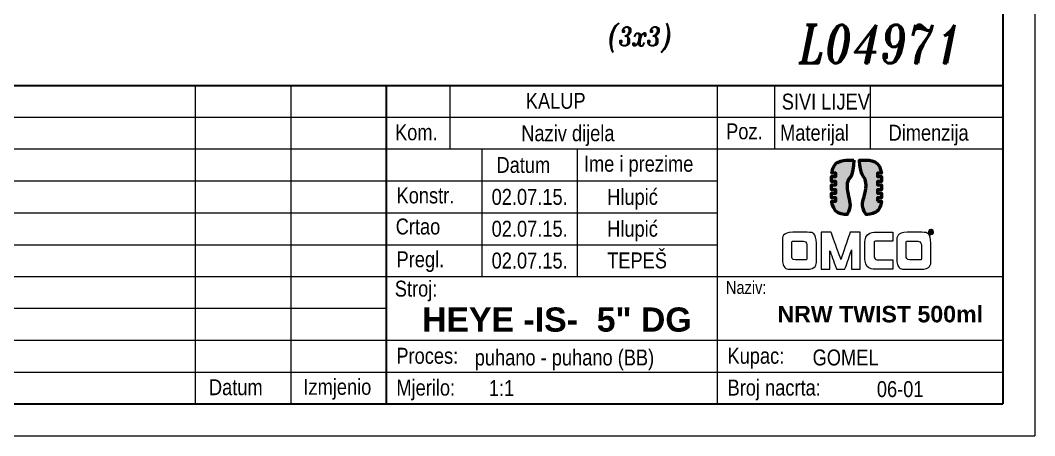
# Model space of a CAD drawing. Extents: x -199 to 780, y -94 to 506.
# Drawn here: x 272.2 to 431.5, y -94.1 to -28.9 of the extents above; entities that cross this region are included whole.
import ezdxf

# ---------------------------------------------------------------- set-up
doc = ezdxf.new("R2010")
doc.units = 0
doc.header["$LTSCALE"] = 7
doc.header["$MEASUREMENT"] = 0
doc.layers.get('0').update_dxf_attribs({"linetype": 'CONTINUOUS', "lineweight": 15})
doc.layers.add('3', color=3, linetype='CONTINUOUS', lineweight=30)
doc.layers.add('4', color=5, linetype='CONTINUOUS', lineweight=50)
doc.styles.add('ITALICT', font='ITALICT.shx', dxfattribs={"width": 0.8, "height": 3})
doc.styles.get("Standard").update_dxf_attribs({"font": 'isocp.shx', "height": 3})
doc.styles.add('style2', font='swissc.ttf')

msp = doc.modelspace()

# ---------------------------------------------------------------- hatches: boundary and pattern name
at = {"layer": '4'}
h = msp.add_hatch(color=142, dxfattribs=at)
edge = h.paths.add_edge_path()
edge.add_spline(control_points=[(399.6271, -57.3266), (399.6271, -57.3266), (399.6271, -57.3266), (399.6271, -57.3266), (399.6271, -57.3266), (399.8498, -59.2961), (401.5897, -59.3975), (401.8468, -59.3975), (401.8468, -59.3975), (401.8468, -59.3975), (402.0398, -59.3975), (402.0398, -59.3975), (402.0398, -59.3975), (402.9534, -58.0838), (402.0332, -56.1691), (402.0332, -54.8003), (402.0332, -54.8003), (402.0332, -53.7254), (402.9796, -53.4377), (403.0833, -50.8583), (403.0833, -50.8583), (401.9914, -50.8583), (401.9914, -50.8583), (401.9914, -50.8583), (400.1482, -50.8583), (399.728, -52.28), (399.632, -52.9292)], knot_values=[0.8095238, 0.8095238, 0.8095238, 0.8095238, 0.80952381, 0.80952381, 0.80952381, 0.80952381, 0.85714286, 0.85714286, 0.85714286, 0.85714286, 0.9047619, 0.9047619, 0.9047619, 0.90476191, 0.95238095, 0.95238095, 0.95238095, 0.95238095, 1, 1, 1, 1.04761905, 1.04761905, 1.04761905, 1.04761905, 1.0952381, 1.0952381, 1.0952381, 1.0952381], degree=3, periodic=0)
edge.add_spline(control_points=[(399.632, -52.9292), (399.632, -52.9292), (400.257, -52.9292), (400.257, -52.9292)], knot_values=[0.0952381, 0.0952381, 0.0952381, 0.0952381, 0.14285714, 0.14285714, 0.14285714, 0.14285714], degree=3, periodic=0)
edge.add_spline(control_points=[(400.257, -52.9292), (400.257, -52.9292), (400.257, -52.9292), (400.257, -52.9292), (400.257, -52.9292), (400.257, -52.9292), (400.257, -53.4522), (400.257, -53.4522)], knot_values=[0.14285714, 0.14285714, 0.14285714, 0.14285714, 0.14285714, 0.14285714, 0.14285714, 0.14285714, 0.19047619, 0.19047619, 0.19047619, 0.19047619], degree=3, periodic=0)
edge.add_spline(control_points=[(400.257, -53.4522), (400.257, -53.4522), (400.257, -53.4522), (400.257, -53.4522), (400.257, -53.4522), (400.257, -53.4522), (399.6033, -53.4522), (399.6033, -53.4522)], knot_values=[0.19047619, 0.19047619, 0.19047619, 0.19047619, 0.19047619, 0.19047619, 0.19047619, 0.19047619, 0.23809523, 0.23809523, 0.23809523, 0.23809523], degree=3, periodic=0)
edge.add_spline(control_points=[(399.6033, -53.4522), (399.6033, -53.4522), (399.6033, -53.4522), (399.6033, -53.4522), (399.6033, -53.4522), (399.6033, -53.4522), (399.6033, -54.2207), (399.6033, -54.2207)], knot_values=[0.23809523, 0.23809523, 0.23809523, 0.23809523, 0.23809524, 0.23809524, 0.23809524, 0.23809524, 0.28571428, 0.28571428, 0.28571428, 0.28571428], degree=3, periodic=0)
edge.add_spline(control_points=[(399.6033, -54.2207), (399.6033, -54.2207), (399.6033, -54.2207), (399.6033, -54.2207), (399.6033, -54.2207), (399.6033, -54.2207), (400.257, -54.2207), (400.257, -54.2207)], knot_values=[0.28571428, 0.28571428, 0.28571428, 0.28571428, 0.28571429, 0.28571429, 0.28571429, 0.28571429, 0.33333333, 0.33333333, 0.33333333, 0.33333333], degree=3, periodic=0)
edge.add_spline(control_points=[(400.257, -54.2207), (400.257, -54.2207), (400.257, -54.2207), (400.257, -54.2207), (400.257, -54.2207), (400.257, -54.2207), (400.257, -54.7436), (400.257, -54.7436)], knot_values=[0.33333333, 0.33333333, 0.33333333, 0.33333333, 0.33333333, 0.33333333, 0.33333333, 0.33333333, 0.38095238, 0.38095238, 0.38095238, 0.38095238], degree=3, periodic=0)
edge.add_spline(control_points=[(400.257, -54.7436), (400.257, -54.7436), (400.257, -54.7436), (400.257, -54.7436), (400.257, -54.7436), (400.257, -54.7436), (399.6033, -54.7436), (399.6033, -54.7436)], knot_values=[0.38095238, 0.38095238, 0.38095238, 0.38095238, 0.38095238, 0.38095238, 0.38095238, 0.38095238, 0.42857143, 0.42857143, 0.42857143, 0.42857143], degree=3, periodic=0)
edge.add_spline(control_points=[(399.6033, -54.7436), (399.6033, -54.7436), (399.6033, -54.7436), (399.6033, -54.7436), (399.6033, -54.7436), (399.6033, -54.7436), (399.6033, -55.5121), (399.6033, -55.5121)], knot_values=[0.42857143, 0.42857143, 0.42857143, 0.42857143, 0.42857143, 0.42857143, 0.42857143, 0.42857143, 0.47619047, 0.47619047, 0.47619047, 0.47619047], degree=3, periodic=0)
edge.add_spline(control_points=[(399.6033, -55.5121), (399.6033, -55.5121), (399.6033, -55.5121), (399.6033, -55.5121), (399.6033, -55.5121), (399.6033, -55.5121), (400.257, -55.5121), (400.257, -55.5121)], knot_values=[0.47619047, 0.47619047, 0.47619047, 0.47619047, 0.47619048, 0.47619048, 0.47619048, 0.47619048, 0.52380952, 0.52380952, 0.52380952, 0.52380952], degree=3, periodic=0)
edge.add_spline(control_points=[(400.257, -55.5121), (400.257, -55.5121), (400.257, -55.5121), (400.257, -55.5121), (400.257, -55.5121), (400.257, -55.5121), (400.257, -56.0351), (400.257, -56.0351)], knot_values=[0.52380952, 0.52380952, 0.52380952, 0.52380952, 0.52380952, 0.52380952, 0.52380952, 0.52380952, 0.57142857, 0.57142857, 0.57142857, 0.57142857], degree=3, periodic=0)
edge.add_spline(control_points=[(400.257, -56.0351), (400.257, -56.0351), (400.257, -56.0351), (400.257, -56.0351), (400.257, -56.0351), (400.257, -56.0351), (399.6033, -56.0351), (399.6033, -56.0351)], knot_values=[0.57142857, 0.57142857, 0.57142857, 0.57142857, 0.57142857, 0.57142857, 0.57142857, 0.57142857, 0.61904761, 0.61904761, 0.61904761, 0.61904761], degree=3, periodic=0)
edge.add_spline(control_points=[(399.6033, -56.0351), (399.6033, -56.0351), (399.6033, -56.0351), (399.6033, -56.0351), (399.6033, -56.0351), (399.6033, -56.0351), (399.6033, -56.8036), (399.6033, -56.8036)], knot_values=[0.61904761, 0.61904761, 0.61904761, 0.61904761, 0.61904762, 0.61904762, 0.61904762, 0.61904762, 0.66666666, 0.66666666, 0.66666666, 0.66666666], degree=3, periodic=0)
edge.add_spline(control_points=[(399.6033, -56.8036), (399.6033, -56.8036), (399.6033, -56.8036), (399.6033, -56.8036), (399.6033, -56.8036), (399.6033, -56.8036), (400.257, -56.8036), (400.257, -56.8036)], knot_values=[0.66666666, 0.66666666, 0.66666666, 0.66666666, 0.66666667, 0.66666667, 0.66666667, 0.66666667, 0.71428571, 0.71428571, 0.71428571, 0.71428571], degree=3, periodic=0)
edge.add_spline(control_points=[(400.257, -56.8036), (400.257, -56.8036), (400.257, -56.8036), (400.257, -56.8036), (400.257, -56.8036), (400.257, -56.8036), (400.257, -57.3266), (400.257, -57.3266)], knot_values=[0.71428571, 0.71428571, 0.71428571, 0.71428571, 0.71428571, 0.71428571, 0.71428571, 0.71428572, 0.76190476, 0.76190476, 0.76190476, 0.76190476], degree=3, periodic=0)
edge.add_spline(control_points=[(400.257, -57.3266), (400.257, -57.3266), (400.257, -57.3266), (400.257, -57.3266), (400.257, -57.3266), (400.257, -57.3266), (399.6271, -57.3266), (399.6271, -57.3266)], knot_values=[0.76190476, 0.76190476, 0.76190476, 0.76190476, 0.76190476, 0.76190476, 0.76190476, 0.76190476, 0.8095238, 0.8095238, 0.8095238, 0.8095238], degree=3, periodic=0)
h = msp.add_hatch(color=253, dxfattribs=at)
edge = h.paths.add_edge_path()
edge.add_spline(control_points=[(406.7946, -55.5121), (406.7946, -55.5121), (406.7946, -55.5121), (406.7946, -55.5121), (406.7946, -55.5121), (406.7946, -55.5121), (407.4483, -55.5121), (407.4483, -55.5121)], knot_values=[0.23809524, 0.23809524, 0.23809524, 0.23809524, 0.23809524, 0.23809524, 0.23809524, 0.23809524, 0.28571428, 0.28571428, 0.28571428, 0.28571428], degree=3, periodic=0)
edge.add_spline(control_points=[(407.4483, -55.5121), (407.4483, -55.5121), (407.4483, -55.5121), (407.4483, -55.5121), (407.4483, -55.5121), (407.4483, -55.5121), (407.4483, -54.7436), (407.4483, -54.7436)], knot_values=[0.28571428, 0.28571428, 0.28571428, 0.28571428, 0.28571429, 0.28571429, 0.28571429, 0.28571429, 0.33333333, 0.33333333, 0.33333333, 0.33333333], degree=3, periodic=0)
edge.add_spline(control_points=[(407.4483, -54.7436), (407.4483, -54.7436), (407.4483, -54.7436), (407.4483, -54.7436), (407.4483, -54.7436), (407.4483, -54.7436), (406.7946, -54.7436), (406.7946, -54.7436)], knot_values=[0.33333333, 0.33333333, 0.33333333, 0.33333333, 0.33333333, 0.33333333, 0.33333333, 0.33333333, 0.38095237, 0.38095237, 0.38095237, 0.38095237], degree=3, periodic=0)
edge.add_spline(control_points=[(406.7946, -54.7436), (406.7946, -54.7436), (406.7946, -54.7436), (406.7946, -54.7436), (406.7946, -54.7436), (406.7946, -54.7436), (406.7946, -54.2207), (406.7946, -54.2207)], knot_values=[0.38095237, 0.38095237, 0.38095237, 0.38095237, 0.38095238, 0.38095238, 0.38095238, 0.38095238, 0.42857143, 0.42857143, 0.42857143, 0.42857143], degree=3, periodic=0)
edge.add_spline(control_points=[(406.7946, -54.2207), (406.7946, -54.2207), (406.7946, -54.2207), (406.7946, -54.2207), (406.7946, -54.2207), (406.7946, -54.2207), (407.4483, -54.2207), (407.4483, -54.2207)], knot_values=[0.42857143, 0.42857143, 0.42857143, 0.42857143, 0.42857143, 0.42857143, 0.42857143, 0.42857143, 0.47619047, 0.47619047, 0.47619047, 0.47619047], degree=3, periodic=0)
edge.add_spline(control_points=[(407.4483, -54.2207), (407.4483, -54.2207), (407.4483, -54.2207), (407.4483, -54.2207), (407.4483, -54.2207), (407.4483, -54.2207), (407.4483, -53.4522), (407.4483, -53.4522)], knot_values=[0.47619047, 0.47619047, 0.47619047, 0.47619047, 0.47619048, 0.47619048, 0.47619048, 0.47619048, 0.52380952, 0.52380952, 0.52380952, 0.52380952], degree=3, periodic=0)
edge.add_spline(control_points=[(407.4483, -53.4522), (407.4483, -53.4522), (407.4483, -53.4522), (407.4483, -53.4522), (407.4483, -53.4522), (407.4483, -53.4522), (406.7946, -53.4522), (406.7946, -53.4522)], knot_values=[0.52380952, 0.52380952, 0.52380952, 0.52380952, 0.52380952, 0.52380952, 0.52380952, 0.52380952, 0.57142857, 0.57142857, 0.57142857, 0.57142857], degree=3, periodic=0)
edge.add_spline(control_points=[(406.7946, -53.4522), (406.7946, -53.4522), (406.7946, -53.4522), (406.7946, -53.4522), (406.7946, -53.4522), (406.7946, -53.4522), (406.7946, -52.9292), (406.7946, -52.9292)], knot_values=[0.57142857, 0.57142857, 0.57142857, 0.57142857, 0.57142857, 0.57142857, 0.57142857, 0.57142857, 0.61904761, 0.61904761, 0.61904761, 0.61904761], degree=3, periodic=0)
edge.add_spline(control_points=[(406.7946, -52.9292), (406.7946, -52.9292), (406.7946, -52.9292), (406.7946, -52.9292), (406.7946, -52.9292), (406.7946, -52.9292), (407.4226, -52.9292), (407.4226, -52.9292)], knot_values=[0.61904761, 0.61904761, 0.61904761, 0.61904761, 0.61904762, 0.61904762, 0.61904762, 0.61904762, 0.66666666, 0.66666666, 0.66666666, 0.66666666], degree=3, periodic=0)
edge.add_spline(control_points=[(407.4226, -52.9292), (407.4226, -52.9292), (407.4226, -52.9292), (407.4226, -52.9292), (407.4226, -52.9292), (407.1927, -50.9726), (405.4614, -50.8583), (405.2048, -50.8583), (405.2048, -50.8583), (405.2048, -50.8583), (403.968, -50.8583), (403.968, -50.8583)], knot_values=[0.66666666, 0.66666666, 0.66666666, 0.66666666, 0.66666667, 0.66666667, 0.66666667, 0.66666667, 0.71428571, 0.71428571, 0.71428571, 0.71428572, 0.76190476, 0.76190476, 0.76190476, 0.76190476], degree=3, periodic=0)
edge.add_spline(control_points=[(403.968, -50.8583), (403.968, -50.8583), (403.968, -50.8583), (403.968, -50.8583), (403.968, -50.8583), (404.0718, -53.4377), (405.0187, -53.7254), (405.0187, -54.8003), (405.0187, -54.8003), (405.0187, -56.1691), (404.0982, -58.0838), (405.0118, -59.3975), (405.0118, -59.3975), (405.0118, -59.3975), (405.0745, -59.3975), (405.0745, -59.3975), (405.0745, -59.3975), (406.9177, -59.3975), (407.3294, -57.9758), (407.4214, -57.3266)], knot_values=[0.76190476, 0.76190476, 0.76190476, 0.76190476, 0.76190476, 0.76190476, 0.76190476, 0.76190476, 0.80952381, 0.80952381, 0.80952381, 0.80952381, 0.85714286, 0.85714286, 0.85714286, 0.85714286, 0.9047619, 0.9047619, 0.9047619, 0.90476191, 0.95238095, 0.95238095, 0.95238095, 0.95238095], degree=3, periodic=0)
edge.add_spline(control_points=[(407.4214, -57.3266), (407.4214, -57.3266), (406.7946, -57.3266), (406.7946, -57.3266), (406.7946, -57.3266), (406.7946, -56.8036), (406.7946, -56.8036)], knot_values=[0.95238095, 0.95238095, 0.95238095, 0.95238095, 1, 1, 1, 1.04761905, 1.04761905, 1.04761905, 1.04761905], degree=3, periodic=0)
edge.add_spline(control_points=[(406.7946, -56.8036), (406.7946, -56.8036), (406.7946, -56.8036), (406.7946, -56.8036), (406.7946, -56.8036), (406.7946, -56.8036), (407.4483, -56.8036), (407.4483, -56.8036)], knot_values=[0.04761905, 0.04761905, 0.04761905, 0.04761905, 0.04761905, 0.04761905, 0.04761905, 0.04761905, 0.09523809, 0.09523809, 0.09523809, 0.09523809], degree=3, periodic=0)
edge.add_spline(control_points=[(407.4483, -56.8036), (407.4483, -56.8036), (407.4483, -56.8036), (407.4483, -56.8036), (407.4483, -56.8036), (407.4483, -56.8036), (407.4483, -56.0351), (407.4483, -56.0351)], knot_values=[0.09523809, 0.09523809, 0.09523809, 0.09523809, 0.0952381, 0.0952381, 0.0952381, 0.0952381, 0.14285714, 0.14285714, 0.14285714, 0.14285714], degree=3, periodic=0)
edge.add_spline(control_points=[(407.4483, -56.0351), (407.4483, -56.0351), (407.4483, -56.0351), (407.4483, -56.0351), (407.4483, -56.0351), (407.4483, -56.0351), (406.7946, -56.0351), (406.7946, -56.0351)], knot_values=[0.14285714, 0.14285714, 0.14285714, 0.14285714, 0.14285714, 0.14285714, 0.14285714, 0.14285714, 0.19047619, 0.19047619, 0.19047619, 0.19047619], degree=3, periodic=0)
edge.add_spline(control_points=[(406.7946, -56.0351), (406.7946, -56.0351), (406.7946, -56.0351), (406.7946, -56.0351), (406.7946, -56.0351), (406.7946, -56.0351), (406.7946, -55.5121), (406.7946, -55.5121)], knot_values=[0.19047619, 0.19047619, 0.19047619, 0.19047619, 0.19047619, 0.19047619, 0.19047619, 0.19047619, 0.23809524, 0.23809524, 0.23809524, 0.23809524], degree=3, periodic=0)

# ---------------------------------------------------------------- linework, layer by layer
for p, q in [((431.4997, 506.465), (431.4997, -94.1371)), ((299.6579, -39.1371), (299.6579, -89.1371)), ((314.6579, -39.1371), (314.6579, -89.1371)), ((339.6579, -39.1371), (339.6579, -49.1371)), ((381.6579, -39.1371), (381.6579, -89.1371)), ((390.6579, -39.1371), (390.6579, -49.1371)), ((405.6579, -39.1371), (405.6579, -49.1371)), ((212.8161, -44.1371), (426.4997, -44.1371)), ((426.4997, -49.1371), (212.8161, -49.1371)), ((344.6579, -49.1371), (344.6579, -69.1371)), ((359.6579, -49.1371), (359.6579, -69.1371)), ((212.8161, -54.1371), (381.6579, -54.1371)), ((212.8161, -59.1371), (381.6579, -59.1371)), ((212.8161, -64.1371), (381.6579, -64.1371)), ((212.8161, -69.1371), (426.4997, -69.1371)), ((329.6579, -74.1371), (212.8161, -74.1371)), ((212.8161, -79.1371), (426.4997, -79.1371)), ((212.8161, -84.1371), (426.4997, -84.1371)), ((11.4997, -94.1371), (431.4997, -94.1371))]:
    msp.add_line(p, q)
for points, knots in [([(415.2073, -62.5524), (414.9908, -62.5524), (414.8151, -62.3765), (414.8151, -62.1602), (414.8151, -62.1602), (414.8151, -61.9438), (414.9908, -61.768), (415.2073, -61.768), (415.2073, -61.768), (415.4238, -61.768), (415.5996, -61.9438), (415.5996, -62.1602), (415.5996, -62.1602), (415.5996, -62.3765), (415.4238, -62.5524), (415.2073, -62.5524)], [0, 0, 0, 0, 0.25, 0.25, 0.25, 0.375, 0.5, 0.5, 0.5, 0.625, 0.75, 0.75, 0.75, 0.875, 1, 1, 1, 1]), ([(415.2073, -61.8544), (415.0396, -61.8544), (414.9016, -61.9924), (414.9016, -62.1602), (414.9016, -62.1602), (414.9016, -62.3279), (415.0396, -62.4657), (415.2073, -62.4657), (415.2073, -62.4657), (415.3751, -62.4657), (415.5131, -62.3279), (415.5131, -62.1602), (415.5131, -62.1602), (415.5131, -61.9924), (415.3751, -61.8544), (415.2073, -61.8544)], [0, 0, 0, 0, 0.25, 0.25, 0.25, 0.375, 0.5, 0.5, 0.5, 0.625, 0.75, 0.75, 0.75, 0.875, 1, 1, 1, 1]), ([(415.2965, -62.2277), (415.2965, -62.2277), (415.3778, -62.352), (415.3778, -62.352), (415.3778, -62.352), (415.3778, -62.352), (415.2695, -62.352), (415.2695, -62.352), (415.2695, -62.352), (415.2695, -62.352), (415.202, -62.2413), (415.202, -62.2413), (415.202, -62.2413), (415.202, -62.2413), (415.1585, -62.2413), (415.1585, -62.2413), (415.1585, -62.2413), (415.1585, -62.2413), (415.1585, -62.352), (415.1585, -62.352), (415.1585, -62.352), (415.1585, -62.352), (415.0612, -62.352), (415.0612, -62.352), (415.0612, -62.352), (415.0612, -62.352), (415.0612, -61.9546), (415.0612, -61.9546), (415.0612, -61.9546), (415.0612, -61.9546), (415.2344, -61.9546), (415.2344, -61.9546), (415.2344, -61.9546), (415.2668, -61.9546), (415.3859, -61.9546), (415.3859, -62.0978), (415.3859, -62.0978), (415.3859, -62.1735), (415.34, -62.2113), (415.2965, -62.2277)], [0, 0, 0, 0, 0.1, 0.1, 0.1, 0.15, 0.2, 0.2, 0.2, 0.25, 0.3, 0.3, 0.3, 0.35, 0.4, 0.4, 0.4, 0.45, 0.5, 0.5, 0.5, 0.55, 0.6, 0.6, 0.6, 0.65, 0.7, 0.7, 0.7, 0.75, 0.8, 0.8, 0.8, 0.85, 0.9, 0.9, 0.9, 0.95, 1, 1, 1, 1]), ([(415.21, -62.0383), (415.21, -62.0383), (415.1585, -62.0383), (415.1585, -62.0383), (415.1585, -62.0383), (415.1585, -62.0383), (415.1585, -62.1627), (415.1585, -62.1627), (415.1585, -62.1627), (415.1585, -62.1627), (415.21, -62.1627), (415.21, -62.1627), (415.21, -62.1627), (415.2614, -62.1627), (415.283, -62.1438), (415.283, -62.0978), (415.283, -62.0978), (415.283, -62.0519), (415.2614, -62.0383), (415.21, -62.0383)], [0, 0, 0, 0, 0.2, 0.2, 0.2, 0.3, 0.4, 0.4, 0.4, 0.5, 0.6, 0.6, 0.6, 0.7, 0.8, 0.8, 0.8, 0.9, 1, 1, 1, 1]), ([(395.5926, -67.9977), (395.5926, -67.9977), (393.395, -67.9977), (393.395, -67.9977), (393.395, -67.9977), (393.2078, -67.9977), (391.8675, -67.9191), (391.8675, -66.2929), (391.8675, -66.2929), (391.8675, -66.2929), (391.8675, -63.8095), (391.8675, -63.8095), (391.8675, -63.8095), (391.8675, -63.8095), (391.8675, -62.1834), (393.4934, -62.1834), (393.4934, -62.1834), (393.4934, -62.1834), (395.6813, -62.1834), (395.6813, -62.1834), (395.6813, -62.1834), (395.8685, -62.1834), (397.2088, -62.2722), (397.2088, -63.8982), (397.2088, -63.8982), (397.2088, -63.8982), (397.2088, -66.3717), (397.2088, -66.3717), (397.2088, -66.3717), (397.2088, -66.3717), (397.2187, -67.9977), (395.5926, -67.9977)], [0, 0, 0, 0, 0.125, 0.125, 0.125, 0.1875, 0.25, 0.25, 0.25, 0.3125, 0.375, 0.375, 0.375, 0.4375, 0.5, 0.5, 0.5, 0.5625, 0.625, 0.625, 0.625, 0.6875, 0.75, 0.75, 0.75, 0.8125, 0.875, 0.875, 0.875, 0.9375, 1, 1, 1, 1]), ([(395.7305, -64.2332), (395.7305, -64.2332), (395.7305, -63.5632), (395.159, -63.5632), (395.159, -63.5632), (395.159, -63.5632), (393.533, -63.5632), (393.533, -63.5632), (393.533, -63.5632), (393.533, -63.5632), (393.3457, -63.573), (393.3457, -63.7602), (393.3457, -63.7602), (393.3457, -63.7602), (393.3457, -65.8592), (393.3457, -65.8592), (393.3457, -65.8592), (393.3457, -65.8592), (393.3457, -66.5197), (393.9173, -66.5197), (393.9173, -66.5197), (393.9173, -66.5197), (395.5433, -66.5197), (395.5433, -66.5197), (395.5433, -66.5197), (395.5433, -66.5197), (395.7305, -66.5197), (395.7305, -66.3324), (395.7305, -66.3324), (395.7305, -66.3324), (395.7305, -64.2332), (395.7305, -64.2332)], [0, 0, 0, 0, 0.125, 0.125, 0.125, 0.1875, 0.25, 0.25, 0.25, 0.3125, 0.375, 0.375, 0.375, 0.4375, 0.5, 0.5, 0.5, 0.5625, 0.625, 0.625, 0.625, 0.6875, 0.75, 0.75, 0.75, 0.8125, 0.875, 0.875, 0.875, 0.9375, 1, 1, 1, 1]), ([(402.7472, -67.9977), (402.7472, -67.9977), (402.7472, -64.9526), (402.7472, -64.9526), (402.7472, -64.9526), (402.7472, -64.9526), (401.6829, -67.9977), (401.6829, -67.9977), (401.6829, -67.9977), (401.6829, -67.9977), (400.4017, -67.9977), (400.4017, -67.9977), (400.4017, -67.9977), (400.4017, -67.9977), (399.3178, -65.0904), (399.3178, -65.0904), (399.3178, -65.0904), (399.3178, -65.0904), (399.3178, -67.9977), (399.3178, -67.9977), (399.3178, -67.9977), (399.3178, -67.9977), (397.9478, -67.9977), (397.9478, -67.9977), (397.9478, -67.9977), (397.9478, -67.9977), (397.9478, -62.1834), (397.9478, -62.1834), (397.9478, -62.1834), (397.9478, -62.1834), (399.5344, -62.1834), (399.5344, -62.1834), (399.5344, -62.1834), (399.5344, -62.1834), (401.0619, -66.4704), (401.0619, -66.4704), (401.0619, -66.4704), (401.0619, -66.4704), (402.5205, -62.1834), (402.5205, -62.1834), (402.5205, -62.1834), (402.5205, -62.1834), (404.0778, -62.1834), (404.0778, -62.1834), (404.0778, -62.1834), (404.0778, -62.1834), (404.0778, -67.9977), (404.0778, -67.9977), (404.0778, -67.9977), (404.0778, -67.9977), (402.7472, -67.9977), (402.7472, -67.9977)], [0, 0, 0, 0, 0.07692308, 0.07692308, 0.07692308, 0.11538462, 0.15384615, 0.15384615, 0.15384615, 0.19230769, 0.23076923, 0.23076923, 0.23076923, 0.26923077, 0.30769231, 0.30769231, 0.30769231, 0.34615385, 0.38461538, 0.38461538, 0.38461538, 0.42307692, 0.46153846, 0.46153846, 0.46153846, 0.5, 0.53846154, 0.53846154, 0.53846154, 0.57692308, 0.61538462, 0.61538462, 0.61538462, 0.65384615, 0.69230769, 0.69230769, 0.69230769, 0.73076923, 0.76923077, 0.76923077, 0.76923077, 0.80769231, 0.84615385, 0.84615385, 0.84615385, 0.88461538, 0.92307692, 0.92307692, 0.92307692, 0.96153846, 1, 1, 1, 1]), ([(409.2024, -66.5197), (409.2024, -66.5197), (406.8665, -66.5197), (406.8665, -66.5197), (406.8665, -66.5197), (406.2948, -66.5197), (406.2948, -65.8592), (406.2948, -65.8592), (406.2948, -65.8592), (406.2948, -65.8592), (406.2948, -63.7602), (406.2948, -63.7602), (406.2948, -63.7602), (406.2948, -63.573), (406.4822, -63.5632), (406.4822, -63.5632), (406.4822, -63.5632), (406.4822, -63.5632), (409.2024, -63.5632), (409.2024, -63.5632), (409.2024, -63.5632), (409.2024, -63.5632), (409.2024, -62.1834), (409.2024, -62.1834), (409.2024, -62.1834), (409.2024, -62.1834), (406.4429, -62.1834), (406.4429, -62.1834), (406.4429, -62.1834), (404.8168, -62.1834), (404.8168, -63.8095), (404.8168, -63.8095), (404.8168, -63.8095), (404.8168, -63.8095), (404.8168, -66.2929), (404.8168, -66.2929), (404.8168, -66.2929), (404.8168, -67.9191), (406.157, -67.9977), (406.3442, -67.9977), (406.3442, -67.9977), (406.3442, -67.9977), (409.2024, -67.9977), (409.2024, -67.9977), (409.2024, -67.9977), (409.2024, -67.9977), (409.2024, -66.5197), (409.2024, -66.5197)], [0, 0, 0, 0, 0.08333333, 0.08333333, 0.08333333, 0.125, 0.16666667, 0.16666667, 0.16666667, 0.20833333, 0.25, 0.25, 0.25, 0.29166667, 0.33333333, 0.33333333, 0.33333333, 0.375, 0.41666667, 0.41666667, 0.41666667, 0.45833333, 0.5, 0.5, 0.5, 0.54166667, 0.58333333, 0.58333333, 0.58333333, 0.625, 0.66666667, 0.66666667, 0.66666667, 0.70833333, 0.75, 0.75, 0.75, 0.79166667, 0.83333333, 0.83333333, 0.83333333, 0.875, 0.91666667, 0.91666667, 0.91666667, 0.95833333, 1, 1, 1, 1]), ([(413.5678, -67.9977), (413.5678, -67.9977), (411.3702, -67.9977), (411.3702, -67.9977), (411.3702, -67.9977), (411.183, -67.9977), (409.8429, -67.9191), (409.8429, -66.2929), (409.8429, -66.2929), (409.8429, -66.2929), (409.843, -63.8095), (409.843, -63.8095), (409.843, -63.8095), (409.843, -63.8095), (409.8429, -62.1834), (411.4688, -62.1834), (411.4688, -62.1834), (411.4688, -62.1834), (413.6567, -62.1834), (413.6567, -62.1834), (413.6567, -62.1834), (413.8438, -62.1834), (415.1841, -62.2722), (415.1841, -63.8982), (415.1841, -63.8982), (415.1841, -63.8982), (415.1841, -66.3717), (415.1841, -66.3717), (415.1841, -66.3717), (415.1841, -66.3717), (415.1939, -67.9977), (413.5678, -67.9977)], [0, 0, 0, 0, 0.125, 0.125, 0.125, 0.1875, 0.25, 0.25, 0.25, 0.3125, 0.375, 0.375, 0.375, 0.4375, 0.5, 0.5, 0.5, 0.5625, 0.625, 0.625, 0.625, 0.6875, 0.75, 0.75, 0.75, 0.8125, 0.875, 0.875, 0.875, 0.9375, 1, 1, 1, 1]), ([(413.7058, -64.2332), (413.7058, -64.2332), (413.7058, -63.5632), (413.1342, -63.5632), (413.1342, -63.5632), (413.1342, -63.5632), (411.5083, -63.5632), (411.5083, -63.5632), (411.5083, -63.5632), (411.5083, -63.5632), (411.3209, -63.573), (411.3209, -63.7602), (411.3209, -63.7602), (411.3209, -63.7602), (411.3209, -65.8592), (411.3209, -65.8592), (411.3209, -65.8592), (411.3209, -65.8592), (411.3209, -66.5197), (411.8926, -66.5197), (411.8926, -66.5197), (411.8926, -66.5197), (413.5186, -66.5197), (413.5186, -66.5197), (413.5186, -66.5197), (413.5186, -66.5197), (413.7058, -66.5197), (413.7058, -66.3324), (413.7058, -66.3324), (413.7058, -66.3324), (413.7058, -64.2332), (413.7058, -64.2332)], [0, 0, 0, 0, 0.125, 0.125, 0.125, 0.1875, 0.25, 0.25, 0.25, 0.3125, 0.375, 0.375, 0.375, 0.4375, 0.5, 0.5, 0.5, 0.5625, 0.625, 0.625, 0.625, 0.6875, 0.75, 0.75, 0.75, 0.8125, 0.875, 0.875, 0.875, 0.9375, 1, 1, 1, 1])]:
    msp.add_open_spline(points, degree=3, knots=knots)
at = {"layer": '3'}
for p, q in [((426.4997, 501.465), (426.4997, -89.1371)), ((212.8161, -39.1371), (426.4997, -39.1371)), ((329.6579, -39.1371), (329.6579, -89.1371)), ((426.4997, -39.1371), (426.4997, -89.1371)), ((31.4997, -89.1371), (426.4997, -89.1371)), ((212.8161, -89.1371), (426.4997, -89.1371))]:
    msp.add_line(p, q, dxfattribs=at)
at = {"layer": '4', "color": 142}
msp.add_open_spline([(403.0833, -50.8583), (403.0833, -50.8583), (401.9914, -50.8583), (401.9914, -50.8583), (401.9914, -50.8583), (400.1482, -50.8583), (399.728, -52.28), (399.632, -52.9292), (399.632, -52.9292), (399.632, -52.9292), (400.257, -52.9292), (400.257, -52.9292), (400.257, -52.9292), (400.257, -52.9292), (400.257, -53.4522), (400.257, -53.4522), (400.257, -53.4522), (400.257, -53.4522), (399.6033, -53.4522), (399.6033, -53.4522), (399.6033, -53.4522), (399.6033, -53.4522), (399.6033, -54.2207), (399.6033, -54.2207), (399.6033, -54.2207), (399.6033, -54.2207), (400.257, -54.2207), (400.257, -54.2207), (400.257, -54.2207), (400.257, -54.2207), (400.257, -54.7436), (400.257, -54.7436), (400.257, -54.7436), (400.257, -54.7436), (399.6033, -54.7436), (399.6033, -54.7436), (399.6033, -54.7436), (399.6033, -54.7436), (399.6033, -55.5121), (399.6033, -55.5121), (399.6033, -55.5121), (399.6033, -55.5121), (400.257, -55.5121), (400.257, -55.5121), (400.257, -55.5121), (400.257, -55.5121), (400.257, -56.0351), (400.257, -56.0351), (400.257, -56.0351), (400.257, -56.0351), (399.6033, -56.0351), (399.6033, -56.0351), (399.6033, -56.0351), (399.6033, -56.0351), (399.6033, -56.8036), (399.6033, -56.8036), (399.6033, -56.8036), (399.6033, -56.8036), (400.257, -56.8036), (400.257, -56.8036), (400.257, -56.8036), (400.257, -56.8036), (400.257, -57.3266), (400.257, -57.3266), (400.257, -57.3266), (400.257, -57.3266), (399.6271, -57.3266), (399.6271, -57.3266), (399.6271, -57.3266), (399.8498, -59.2961), (401.5897, -59.3975), (401.8468, -59.3975), (401.8468, -59.3975), (401.8468, -59.3975), (402.0398, -59.3975), (402.0398, -59.3975), (402.0398, -59.3975), (402.9534, -58.0838), (402.0332, -56.1691), (402.0332, -54.8003), (402.0332, -54.8003), (402.0332, -53.7254), (402.9796, -53.4377), (403.0833, -50.8583)], degree=3, knots=[0, 0, 0, 0, 0.04761905, 0.04761905, 0.04761905, 0.07142857, 0.0952381, 0.0952381, 0.0952381, 0.11904762, 0.14285714, 0.14285714, 0.14285714, 0.16666667, 0.19047619, 0.19047619, 0.19047619, 0.21428571, 0.23809524, 0.23809524, 0.23809524, 0.26190476, 0.28571429, 0.28571429, 0.28571429, 0.30952381, 0.33333333, 0.33333333, 0.33333333, 0.35714286, 0.38095238, 0.38095238, 0.38095238, 0.4047619, 0.42857143, 0.42857143, 0.42857143, 0.45238095, 0.47619048, 0.47619048, 0.47619048, 0.5, 0.52380952, 0.52380952, 0.52380952, 0.54761905, 0.57142857, 0.57142857, 0.57142857, 0.5952381, 0.61904762, 0.61904762, 0.61904762, 0.64285714, 0.66666667, 0.66666667, 0.66666667, 0.69047619, 0.71428571, 0.71428571, 0.71428571, 0.73809524, 0.76190476, 0.76190476, 0.76190476, 0.78571429, 0.80952381, 0.80952381, 0.80952381, 0.83333333, 0.85714286, 0.85714286, 0.85714286, 0.88095238, 0.9047619, 0.9047619, 0.9047619, 0.92857143, 0.95238095, 0.95238095, 0.95238095, 0.97619048, 1, 1, 1, 1], dxfattribs=at)
at = {"layer": '4', "color": 253}
msp.add_open_spline([(406.7946, -57.3266), (406.7946, -57.3266), (406.7946, -56.8036), (406.7946, -56.8036), (406.7946, -56.8036), (406.7946, -56.8036), (407.4483, -56.8036), (407.4483, -56.8036), (407.4483, -56.8036), (407.4483, -56.8036), (407.4483, -56.0351), (407.4483, -56.0351), (407.4483, -56.0351), (407.4483, -56.0351), (406.7946, -56.0351), (406.7946, -56.0351), (406.7946, -56.0351), (406.7946, -56.0351), (406.7946, -55.5121), (406.7946, -55.5121), (406.7946, -55.5121), (406.7946, -55.5121), (407.4483, -55.5121), (407.4483, -55.5121), (407.4483, -55.5121), (407.4483, -55.5121), (407.4483, -54.7436), (407.4483, -54.7436), (407.4483, -54.7436), (407.4483, -54.7436), (406.7946, -54.7436), (406.7946, -54.7436), (406.7946, -54.7436), (406.7946, -54.7436), (406.7946, -54.2207), (406.7946, -54.2207), (406.7946, -54.2207), (406.7946, -54.2207), (407.4483, -54.2207), (407.4483, -54.2207), (407.4483, -54.2207), (407.4483, -54.2207), (407.4483, -53.4522), (407.4483, -53.4522), (407.4483, -53.4522), (407.4483, -53.4522), (406.7946, -53.4522), (406.7946, -53.4522), (406.7946, -53.4522), (406.7946, -53.4522), (406.7946, -52.9292), (406.7946, -52.9292), (406.7946, -52.9292), (406.7946, -52.9292), (407.4226, -52.9292), (407.4226, -52.9292), (407.4226, -52.9292), (407.1927, -50.9726), (405.4614, -50.8583), (405.2048, -50.8583), (405.2048, -50.8583), (405.2048, -50.8583), (403.968, -50.8583), (403.968, -50.8583), (403.968, -50.8583), (404.0718, -53.4377), (405.0187, -53.7254), (405.0187, -54.8003), (405.0187, -54.8003), (405.0187, -56.1691), (404.0982, -58.0838), (405.0118, -59.3975), (405.0118, -59.3975), (405.0118, -59.3975), (405.0745, -59.3975), (405.0745, -59.3975), (405.0745, -59.3975), (406.9177, -59.3975), (407.3294, -57.9758), (407.4214, -57.3266), (407.4214, -57.3266), (407.4214, -57.3266), (406.7946, -57.3266), (406.7946, -57.3266)], degree=3, knots=[0, 0, 0, 0, 0.04761905, 0.04761905, 0.04761905, 0.07142857, 0.0952381, 0.0952381, 0.0952381, 0.11904762, 0.14285714, 0.14285714, 0.14285714, 0.16666667, 0.19047619, 0.19047619, 0.19047619, 0.21428571, 0.23809524, 0.23809524, 0.23809524, 0.26190476, 0.28571429, 0.28571429, 0.28571429, 0.30952381, 0.33333333, 0.33333333, 0.33333333, 0.35714286, 0.38095238, 0.38095238, 0.38095238, 0.4047619, 0.42857143, 0.42857143, 0.42857143, 0.45238095, 0.47619048, 0.47619048, 0.47619048, 0.5, 0.52380952, 0.52380952, 0.52380952, 0.54761905, 0.57142857, 0.57142857, 0.57142857, 0.5952381, 0.61904762, 0.61904762, 0.61904762, 0.64285714, 0.66666667, 0.66666667, 0.66666667, 0.69047619, 0.71428571, 0.71428571, 0.71428571, 0.73809524, 0.76190476, 0.76190476, 0.76190476, 0.78571429, 0.80952381, 0.80952381, 0.80952381, 0.83333333, 0.85714286, 0.85714286, 0.85714286, 0.88095238, 0.9047619, 0.9047619, 0.9047619, 0.92857143, 0.95238095, 0.95238095, 0.95238095, 0.97619048, 1, 1, 1, 1], dxfattribs=at)

# ---------------------------------------------------------------- texts
at = {"style": 'ITALICT', "width": 0.8}
for s, height, p in [('(3x3)', 3, (364.544, -32.9342)), ('L04971', 6, (394.4453, -35.6309))]:
    msp.add_text(s, height=height, dxfattribs=at).set_placement(p)
at = {"style": 'style2'}
for s, height, p in [('KALUP', 2.5, (351.5836, -42.7969)), ('SIVI LIJEV', 2.5, (391.7734, -42.9214)), ('Kom.', 2.5, (331.042, -47.7322)), ('Naziv dijela', 2.5, (350.8703, -47.8833)), ('Poz.', 2.5, (383.0367, -47.5867)), ('Materijal', 2.5, (391.5127, -47.8085)), ('Dimenzija', 2.5, (408.5524, -47.804)), ('Datum', 2.5, (346.9823, -52.8664)), ('Ime i prezime', 2.5, (360.706, -52.6783)), ('Konstr.', 2.5, (331.2841, -57.6522)), ('02.07.15.', 2.5, (346.2169, -57.8825)), ('Hlupić', 2.5, (364.3597, -57.8825)), ('Crtao', 2.5, (331.1511, -62.5351)), ('02.07.15.', 2.5, (346.2169, -62.8825)), ('Hlupić', 2.5, (364.3597, -62.8825)), ('Pregl.', 2.5, (331.2841, -67.6839)), ('TEPEŠ', 2.5, (364.3597, -67.8566)), ('02.07.15.', 2.5, (346.2169, -67.8825)), ('Stroj:', 2.5, (331.0118, -72.2925)), ('Naziv:', 2, (383.0118, -71.8652)), ('Proces:', 2.5, (331.254, -82.8327)), ('puhano - puhano (BB)', 2.5, (343.5599, -83.1014)), ('Kupac:', 2.5, (383.254, -82.8327)), ('GOMEL', 2.5, (396.621, -83.1014)), ('Datum', 2.5, (301.8199, -87.7714)), ('Izmjenio', 2.5, (316.6563, -87.7136)), ('Mjerilo:', 2.5, (331.254, -87.8327)), ('1:1', 2.5, (345.7779, -87.9087)), ('Broj nacrta:', 2.5, (383.267, -87.8356)), ('06-01', 2.5, (406.7101, -88.0671))]:
    msp.add_text(s, height=height, dxfattribs=at).set_placement(p)
at = {"attachment_point": 1}
for s, insert, char_height, width in [('{\\fArial|b1|i0|c238|p34;HEYE -IS-  5" DG}', (335.286, -73.9968), 3.8, 49.590258), ('{\\fArial|b1|i0|c238|p34;NRW TWIST 500ml}', (391.0995, -73.7415), 2.6, 52.631647)]:
    msp.add_mtext(s, dxfattribs=dict(at, insert=insert, char_height=char_height, width=width))

doc.saveas('drawing.dxf')
